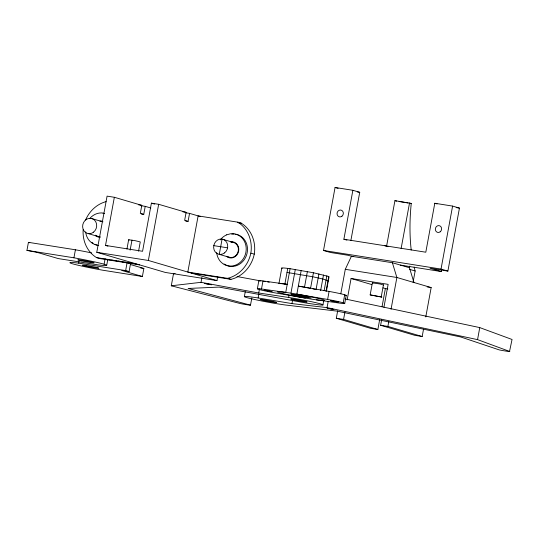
<?xml version="1.0" encoding="UTF-8"?>
<svg xmlns="http://www.w3.org/2000/svg" width="539" height="539" viewBox="0 0 539 539"><rect width="100%" height="100%" fill="white"/><g stroke="black" fill="none" stroke-linecap="round" stroke-linejoin="round"><path stroke-width="0.81" d="M105.132 258.592L104.101 264.211A31.397 1.59 10.4 0 1 97.943 264.858L58.225 258.572L37.642 252.522L26.95 250.365L28.426 242.341L75.406 249.779A31.397 1.59 10.4 0 1 91.718 252.932M104.101 264.211A31.397 1.59 10.4 0 0 73.937 257.804L75.406 249.779M130.404 264.514L143.859 268.469L142.384 276.494L102.666 270.201A31.397 1.59 10.4 0 1 72.502 263.8A31.397 1.59 10.4 0 1 78.66 263.147L78.957 261.543M217.709 276.487L216.954 280.617L165.365 272.451L96.777 252.292L107.086 196.129L114.349 197.281L141.797 205.346L140.322 213.37L143.751 214.374L145.227 206.349L141.191 205.709M107.935 246.134L105.516 245.42L114.349 197.281M106.715 265.309L107.746 259.69M126.955 249.018L128.653 239.761L134.939 240.63L140.261 241.93L138.563 251.194M127.804 262.769L130.546 263.571L129.077 271.595L125.648 270.591L127.116 262.567M130.128 250.143L131.967 240.118M185.51 212.73L189.546 213.37L188.071 221.394L184.641 220.384L186.117 212.359L158.668 204.294L151.405 203.149L142.572 251.289L105.516 245.42M216.954 280.617L148.36 260.465L158.668 204.294M251.861 297.939L250.48 305.168A8.166 0.411 10.4 0 1 240.205 303.538L171.287 285.791L173.497 273.758L175.148 273.563M171.287 285.791L201.02 282.321L201.903 277.504M244.376 296.484L245.265 291.673M257.346 288.83L258.821 280.806M201.02 282.321L258.727 292.994L259.468 288.978M344.893 298.909L479.757 327.597L512.05 339.476L509.517 351.529A8.166 0.411 10.4 0 1 499.235 349.899L460.69 336.963L337.225 311.144L288.21 305.33A24.504 1.24 10.4 0 1 250.008 298.438A24.504 1.24 10.4 0 1 258.114 297.966L258.848 293.95M344.684 294.766L343.215 302.79A16.776 0.849 10.4 0 1 340.587 303.248L311.192 299.091L274.466 292.778A16.776 0.849 10.4 0 1 258.902 289.436A16.776 0.849 10.4 0 1 261.503 288.971L262.978 280.947L287.226 284.343L283.069 283.824A24.093 1.219 10.4 0 0 278.926 283.669L281.796 268.024M284.882 284.053L287.752 268.402M326.452 290.972L329.039 276.871L328.736 276.494L313.422 272.747L290.097 268.698L285.751 292.367L281.594 291.848A24.093 1.219 10.4 0 0 299.118 296.996L305.296 298.114M258.727 292.994L288.614 297.454L289.059 295.049M261.503 288.971L290.952 293.149L295.298 269.473M258.114 297.966L291.956 303.592L292.549 300.385M301.193 270.457L296.848 294.126L290.952 293.149M313.422 272.747L310.545 288.392L304.501 287.22L307.371 271.568M318.92 273.9L316.049 289.551L312.903 288.891M352.978 256.705L348.167 255.291L330.367 252.474L323.508 250.46L335.069 187.471L352.87 190.294L359.729 192.308L350.896 240.434M320.631 290.602L323.501 274.957M324.121 290.716L326.85 275.84M322.922 304.98L323.804 300.162M326.007 291.37L328.736 276.494M343.188 302.783A16.776 0.849 10.4 0 0 327.624 299.441L329.093 291.417L298.323 286.101L304.501 287.22M291.956 303.592L327.058 307.621L328.238 301.2M346.934 240.131L343.882 239.235L352.87 190.294M379.665 319.667L377.866 329.491L370.603 328.339L336.302 318.259L337.65 310.922M340.796 293.789L345.29 269.318L351.421 256.254L392.385 262.736L409.445 267.748L413.939 282.497M344.744 303.39L346.213 295.372M377.866 329.491L343.572 319.411L344.92 312.047M347.177 299.772L351.078 278.488L388.134 284.356L383.93 307.277M370.165 294.894L381.78 297.07L370.165 294.894L372.375 282.854L380.15 284.019L383.667 285.05M386.557 246.316L394.939 200.636L411.25 203.452A111.452 48.449 -80.9 0 0 411.217 250.049M381.241 296.814L383.451 284.781M382.07 306.576L385.378 288.567L382.986 287.866M423.533 329.167L422.185 336.511L414.922 335.359L380.628 325.28L381.679 319.553M401.104 248.62L409.532 202.947M422.185 336.511L387.891 326.432L388.787 321.534M391.038 309.298L396.872 277.484L392.385 262.736M409.445 267.748L409.748 266.098M413.083 282.22L415.145 270.989A111.452 48.449 -80.9 0 1 414.147 267.068M441.623 269.918L441.32 271.568L430.088 268.267L447.889 271.083L459.45 208.101L452.592 206.087L434.791 203.264L425.803 252.212L343.882 239.235M425.783 316.932L431.166 287.563L396.872 277.484L345.29 269.318M447.889 271.083L441.03 269.069L452.592 206.087M509.84 351.509L477.554 339.631L479.757 327.597M226.649 234.829L230.483 233.791A16.338 14.688 -73.6 0 1 246.188 250.069A16.338 14.688 -73.6 0 1 228.455 265.929L224.756 264.777A16.338 14.688 -73.6 0 1 216.665 252.65M290.097 268.698L285.939 268.179A24.093 1.219 10.4 0 0 282.092 268.402M287.011 272.417L312.681 276.756L322.767 278.966L328.298 280.886M316.393 299.866L320.55 300.391A24.093 1.219 10.4 0 0 303.026 295.244L296.848 294.126L327.624 299.441M263.43 281.324L265.087 281.574M267.58 281.944L269.237 282.193M357.296 191.924L359.729 192.308M456.21 207.589L459.45 208.101M399.089 201.525L408.003 202.94M409.627 203.196L411.25 203.452M138.563 204.833L141.797 205.346M182.889 211.847L186.117 212.359M237.84 222.176L198.123 215.89L187.815 272.054L227.532 278.346L230.962 279.35A31.397 28.23 -73.6 0 0 254.28 254.145A31.397 28.23 -73.6 0 0 241.27 223.186L237.84 222.176A31.397 28.23 -73.6 0 1 250.851 253.141L254.28 254.145M237.955 222.661L241.27 223.186M141.333 213.99L143.751 214.374M185.652 221.01L188.071 221.394M323.508 250.46L441.03 269.069M400.356 265.08L441.32 271.568M213.781 245.643L227.586 247.825M427.144 286.923L431.166 287.563M385.378 288.567L387.844 288.958M96.777 252.292L148.36 260.465M83.147 229.708A31.397 28.23 -73.6 0 0 96.508 257.595L136.226 263.888M108.157 259.562L109.808 259.825M111.458 260.088L113.102 260.344M114.753 260.606L116.404 260.869M118.054 261.132L119.698 261.388M121.349 261.651L123 261.914M124.644 262.176L126.294 262.432M139.655 264.892L99.937 258.605L96.508 257.595M191.244 273.064L230.962 279.35M140.551 267.944L143.859 268.469M26.95 250.365L73.937 257.804M78.66 263.147L125.648 270.591M129.077 271.595L121.807 270.443L142.384 276.494M336.302 318.259L343.572 319.411M380.628 325.28L387.891 326.432M237.025 276.534L260.937 280.954M327.058 307.621L477.554 339.631M250.541 305.162L188.145 288.459L219.083 287.092L296.915 301.368A24.504 1.24 10.4 0 0 322.618 304.596A24.504 1.24 10.4 0 0 288.614 297.454M434.791 203.264L437.075 203.937M394.939 200.636L396.657 201.141M335.069 187.471L338.115 188.367M384.846 245.723L387.992 246.646M409.66 269.379L415.145 270.989M189.546 213.37L200.178 216.496M151.405 203.149L154.632 204.092M145.227 206.349L150.846 208M232.787 242.26L222.081 239.114L219.279 254.361L229.985 257.501M351.078 278.488L371.816 284.585M91.057 218.362L101.777 221.509M88.261 233.609L98.974 236.756M28.426 242.341L29.793 242.745M372.914 283.11L372.375 282.854M129.192 240.01L128.653 239.761M220.289 239.868A16.338 14.688 -73.6 0 1 226.683 234.836M85.593 219.986A31.397 28.23 -73.6 0 1 106.122 201.599M98.718 245.562A16.338 14.688 -73.6 0 1 95.053 244.416M93.058 243.237A16.338 14.688 -73.6 0 1 91.846 242.26M103.07 213.309A16.338 14.688 -73.6 0 1 104.606 213.464M97.431 245.184A16.338 14.688 -73.6 0 1 85.647 231.898M89.791 218.47A16.338 14.688 -73.6 0 1 103.32 213.087M226.488 256.261A8.166 7.344 -73.6 0 0 228.098 257.339L229.924 257.911A8.166 7.344 -73.6 0 0 238.036 253.074A8.166 7.344 -73.6 0 0 236.304 243.513L234.687 242.429A8.166 7.344 -73.6 0 0 230.941 241.836M100.187 237.234A8.166 7.344 -73.6 0 1 95.464 235.509M99.917 221.084A8.166 7.344 -73.6 0 1 101.844 221.111M235.631 234.216A16.338 14.688 -73.6 0 1 246.283 255.85A16.338 14.688 -73.6 0 1 224.083 263.982M231.77 234.169A16.338 14.688 -73.6 0 1 234.094 234.061M250.851 253.141A31.397 28.23 -73.6 0 1 227.532 278.346M259.293 281.055A16.776 0.849 10.4 0 1 262.978 280.947M100.2 236.83A7.762 6.98 -73.6 0 1 95.713 235.193M100.55 221.441A7.762 6.98 -73.6 0 1 102.956 221.819M230.948 242.233A7.762 6.98 -73.6 0 1 238.285 250.972A7.762 6.98 -73.6 0 1 228.246 256.962M329.093 291.417A16.776 0.849 10.4 0 1 345.304 295.534M293.357 294.361L290.898 294.254L301.045 296.645L311.165 298.04L305.337 296.416L293.357 294.361M204.766 283.474L211.382 284.754L204.766 283.474M264.231 290.117L272.02 291.633L264.231 290.117M295.399 294.974L299.037 296.046L307.075 297.245L295.399 294.974M330.353 300.594L338.135 302.103L330.353 300.594M327.173 308.193L333.789 309.48L327.173 308.193M263.706 300.486A8.375 0.424 10.4 0 0 276.608 302.527A8.375 0.424 10.4 0 0 264.885 299.953A8.375 0.424 10.4 0 0 263.706 300.486M440.222 231.79A3.47 3.119 -73.6 0 0 439.885 225.868A3.47 3.119 -73.6 0 0 435.337 229.446A3.47 3.119 -73.6 0 0 440.222 231.79M341.935 216.227A3.47 3.119 -73.6 0 0 341.591 210.298A3.47 3.119 -73.6 0 0 337.043 213.875A3.47 3.119 -73.6 0 0 341.935 216.227M81.248 260.829A8.375 0.424 10.4 0 0 94.143 262.87A8.375 0.424 10.4 0 0 82.42 260.303A8.375 0.424 10.4 0 0 81.248 260.829M294.213 299.974A8.375 0.424 10.4 0 0 307.109 302.015A8.375 0.424 10.4 0 0 295.385 299.448A8.375 0.424 10.4 0 0 294.213 299.974M85.97 266.172A8.375 0.424 10.4 0 0 98.873 268.213A8.375 0.424 10.4 0 0 87.15 265.646A8.375 0.424 10.4 0 0 85.97 266.172M93.55 232.147A7.762 6.98 -73.6 0 0 92.796 218.908A7.762 6.98 -73.6 0 0 82.629 226.906A7.762 6.98 -73.6 0 0 93.55 232.147M224.574 252.899A7.762 6.98 -73.6 0 0 223.82 239.653A7.762 6.98 -73.6 0 0 213.653 247.65A7.762 6.98 -73.6 0 0 224.574 252.899"/></g></svg>
